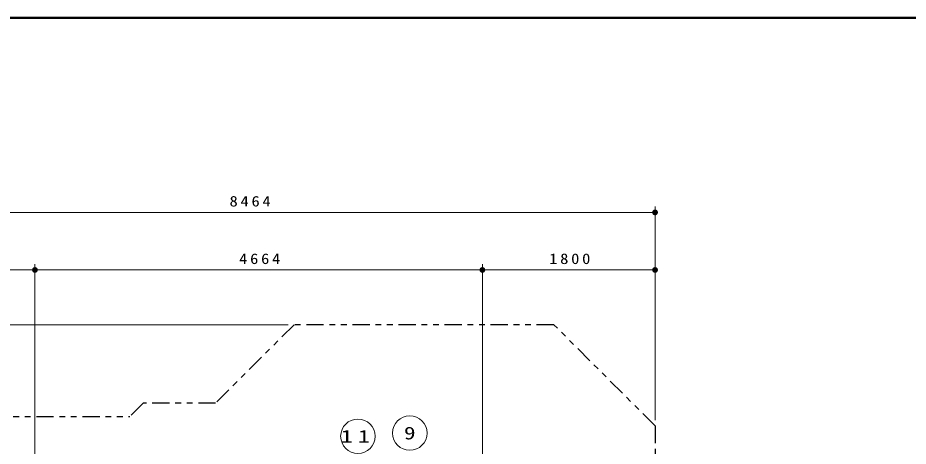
# Model space of a CAD drawing. Units: millimetres on the paper, scale 1:60. Extents: x -385 to 0, y -594 to 267.
# Drawn here: x -291.4 to -136.7, y 192.5 to 267 of the extents above; entities that cross this region are included whole.
import ezdxf
from ezdxf.enums import TextEntityAlignment as Align

# ---------------------------------------------------------------- set-up
doc = ezdxf.new("R2010")
doc.units = ezdxf.units.MM
doc.linetypes.add('USER3', pattern=[8, 3, -1, 1, -1, 1, -1])
doc.layers.add('LY_1', color=7, linetype='Continuous', lineweight=25)
doc.styles.add('ＭＳ ゴシック', font='')
doc.styles.get('ＭＳ ゴシック').set_extended_font_data('MS Gothic')

# ---------------------------------------------------------------- blocks, each defined once
blk = doc.blocks.new('filled_dot')
at = {"color": 0, "linetype": 'Continuous', "lineweight": -2, "const_width": 1.25}
blk.add_lwpolyline([(-0.625, 0, 1), (0.625, 0, 1)], format="xyb", close=True, dxfattribs=at)

msp = doc.modelspace()

# ---------------------------------------------------------------- linework, layer by layer
at = {"layer": 'LY_1', "lineweight": 50}
msp.add_line((0, 267), (-385, 267), dxfattribs=at)
at = {"layer": 'LY_1', "lineweight": 13}
for p, q in [((-180.726, 197.089), (-180.726, 234.175)), ((-321.785, 233.175), (-180.726, 233.175)), ((-321.785, 223.175), (-288.452, 223.175)), ((-288.452, 168.717), (-288.452, 224.175)), ((-288.452, 223.175), (-210.726, 223.175)), ((-210.726, 177.191), (-210.726, 224.175)), ((-210.726, 223.175), (-180.726, 223.175)), ((-244.447, 213.663), (-343.616, 213.663))]:
    msp.add_line(p, q, dxfattribs=at)
at = {"layer": 'LY_1', "linetype": 'USER3'}
for p, q in [((-243.447, 213.663), (-257.068, 200.043)), ((-198.3, 213.663), (-243.447, 213.663)), ((-180.726, 196.089), (-198.3, 213.663)), ((-269.638, 200.043), (-271.963, 197.717)), ((-257.068, 200.043), (-269.638, 200.043)), ((-304.212, 197.717), (-271.963, 197.717)), ((-180.726, 196.089), (-180.726, 114.402))]:
    msp.add_line(p, q, dxfattribs=at)
at = {"layer": 'LY_1', "lineweight": 13}
for centre in [(-232.346, 194.265), (-223.339, 194.823)]:
    msp.add_circle(centre, 3, dxfattribs=at)

# ---------------------------------------------------------------- block references
at = {"layer": 'LY_1', "lineweight": 13, "xscale": 0.4, "yscale": 0.4, "rotation": 180}
for p in [(-180.726, 233.175), (-288.452, 223.175), (-210.726, 223.175), (-180.726, 223.175)]:
    msp.add_blockref('filled_dot', p, dxfattribs=at)
at = {"layer": 'LY_1', "lineweight": 13, "xscale": 0.4, "yscale": 0.4}
for p in [(-288.452, 223.175), (-210.726, 223.175)]:
    msp.add_blockref('filled_dot', p, dxfattribs=at)

# ---------------------------------------------------------------- texts
at = {"layer": 'LY_1', "style": 'ＭＳ ゴシック', "width": 1.35}
msp.add_text('9', height=2.199, dxfattribs=at).set_placement((-223.339, 194.823), align=Align.MIDDLE_CENTER)
at = {"layer": 'LY_1', "style": 'ＭＳ ゴシック'}
for s, insert, char_height, attachment_point in [('\\T1.33;\\W1.15;8464', (-250.839, 234.175), 1.833, 8), ('\\T1.33;\\W1.15;4664', (-249.172, 224.175), 1.833, 8), ('\\T1.33;\\W1.15;1800', (-195.305, 224.175), 1.833, 8), ('\\T1.43;\\W1.4;11', (-232.346, 194.265), 2.199, 5)]:
    msp.add_mtext(s, dxfattribs=dict(at, insert=insert, char_height=char_height, attachment_point=attachment_point))

doc.saveas('drawing.dxf')
